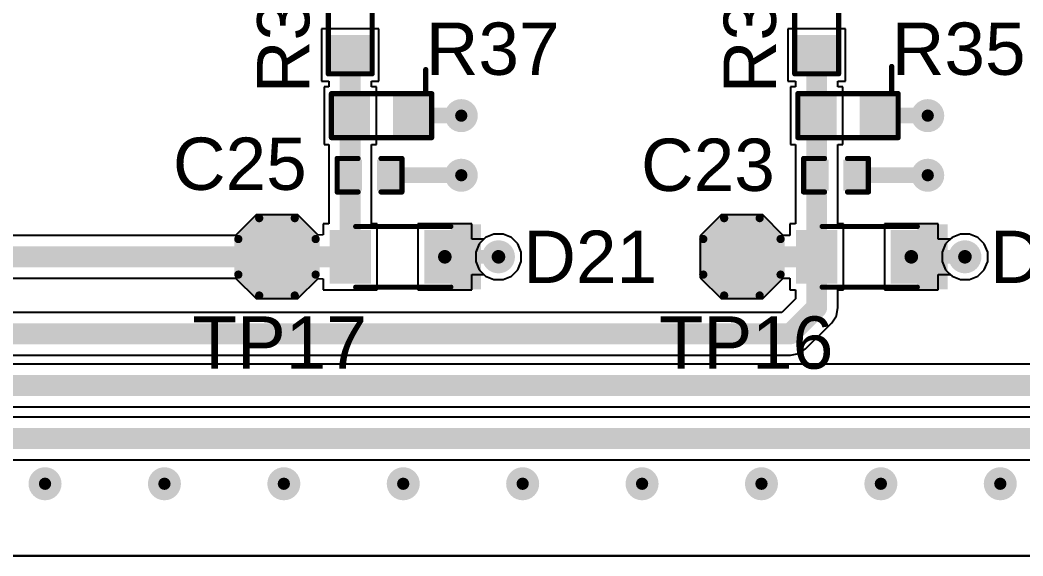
# Model space of a CAD drawing. Header units: millimetres. Extents: x 0 to 174, y 0 to 132.
# Drawn here: x 59.03 to 83.41, y 76.56 to 89.57 of the extents above; entities that cross this region are included whole.
import ezdxf

# ---------------------------------------------------------------- set-up
doc = ezdxf.new("R2010")
doc.units = ezdxf.units.MM
for name, color, linetype in [('BottomLayer', 5, 'Continuous'), ('BottomSolder', 6, 'Continuous'), ('TopLayer', 1, 'Continuous'), ('TopOverlay', 2, 'Continuous'), ('TopPaste', 8, 'Continuous'), ('TopSolder', 216, 'Continuous'), ('ViaHoleLayer', 16, 'Continuous')]:
    doc.layers.add(name, color=color, linetype=linetype)
doc.styles.add('Arial', font='', dxfattribs={"height": 0.2})
doc.styles.get('Arial').set_extended_font_data('Arial')

# ---------------------------------------------------------------- blocks, each defined once
blk = doc.blocks.new('T__________16')
at = {"layer": 'TopLayer'}
blk.add_hatch(color=1, dxfattribs=at).paths.add_polyline_path([(0.3809999999999999, 0.7619999999999999), (-0.3809999999999999, 0.7619999999999999), (-0.7619999999999999, 0.3809999999999999), (-0.7619999999999999, -0.3809999999999999), (-0.3809999999999999, -0.7619999999999999), (0.3809999999999999, -0.7619999999999999), (0.7619999999999999, -0.3809999999999999), (0.7619999999999999, 0.3809999999999999)])
at = {"layer": 'TopPaste'}
blk.add_hatch(color=8, dxfattribs=at).paths.add_polyline_path([(0.3809999999999999, 0.7619999999999999), (-0.3809999999999999, 0.7619999999999999), (-0.7619999999999999, 0.3809999999999999), (-0.7619999999999999, -0.3809999999999999), (-0.3809999999999999, -0.7619999999999999), (0.3809999999999999, -0.7619999999999999), (0.7619999999999999, -0.3809999999999999), (0.7619999999999999, 0.3809999999999999)])
at = {"layer": 'TopSolder'}
blk.add_hatch(color=216, dxfattribs=at).paths.add_polyline_path([(0.4318, 0.8636), (-0.4318, 0.8636), (-0.8636, 0.4318), (-0.8636, -0.4318), (-0.4318, -0.8636), (0.4318, -0.8636), (0.8636, -0.4318), (0.8636, 0.4318)])
at = {"layer": 'TopOverlay', "const_width": 0.1999996}
for points in [[(-0.4318, 0.9397999999999999), (-0.9397999999999999, 0.4318)], [(0.4318, 0.9397999999999999), (-0.4318, 0.9397999999999999)], [(0.9397999999999999, 0.4318), (0.4318, 0.9397999999999999)], [(-0.9397999999999999, 0.4318), (-0.9397999999999999, -0.4318)], [(0.9397999999999999, 0.4318), (0.9397999999999999, -0.4318)], [(-0.4318, -0.9397999999999999), (-0.9397999999999999, -0.4318)], [(0.9397999999999999, -0.4318), (0.4318, -0.9397999999999999)], [(0.4318, -0.9397999999999999), (-0.4318, -0.9397999999999999)]]:
    blk.add_lwpolyline(points, dxfattribs=at)
at = {"layer": 'TopOverlay', "const_width": 0.0999998}
for points in [[(-0.4817998999999999, 0.9397999999999999, 1), (-0.3818001, 0.9397999999999999, 1)], [(-0.4817998999999999, 0.9397999999999999, 1), (-0.3818001, 0.9397999999999999, 1)], [(0.3818001, 0.9397999999999999, 1), (0.4817998999999999, 0.9397999999999999, 1)], [(0.3818001, 0.9397999999999999, 1), (0.4817998999999999, 0.9397999999999999, 1)], [(-0.9897999000000001, 0.4318, 1), (-0.8898001, 0.4318, 1)], [(-0.9897999000000001, 0.4318, 1), (-0.8898001, 0.4318, 1)], [(0.8898001, 0.4318, 1), (0.9897999000000001, 0.4318, 1)], [(0.8898001, 0.4318, 1), (0.9897999000000001, 0.4318, 1)], [(-0.9897999000000001, -0.4318, 1), (-0.8898001, -0.4318, 1)], [(-0.9897999000000001, -0.4318, 1), (-0.8898001, -0.4318, 1)], [(0.8898001, -0.4318, 1), (0.9897999000000001, -0.4318, 1)], [(0.8898001, -0.4318, 1), (0.9897999000000001, -0.4318, 1)], [(-0.4817998999999999, -0.9397999999999999, 1), (-0.3818001, -0.9397999999999999, 1)], [(-0.4817998999999999, -0.9397999999999999, 1), (-0.3818001, -0.9397999999999999, 1)], [(0.3818001, -0.9397999999999999, 1), (0.4817998999999999, -0.9397999999999999, 1)], [(0.3818001, -0.9397999999999999, 1), (0.4817998999999999, -0.9397999999999999, 1)]]:
    blk.add_lwpolyline(points, format="xyb", close=True, dxfattribs=at)
blk = doc.blocks.new('T__________17')
at = {"layer": 'TopLayer'}
blk.add_hatch(color=1, dxfattribs=at).paths.add_polyline_path([(0.3809999999999999, 0.7619999999999999), (-0.3809999999999999, 0.7619999999999999), (-0.7619999999999999, 0.3809999999999999), (-0.7619999999999999, -0.3809999999999999), (-0.3809999999999999, -0.7619999999999999), (0.3809999999999999, -0.7619999999999999), (0.7619999999999999, -0.3809999999999999), (0.7619999999999999, 0.3809999999999999)])
at = {"layer": 'TopPaste'}
blk.add_hatch(color=8, dxfattribs=at).paths.add_polyline_path([(0.3809999999999999, 0.7619999999999999), (-0.3809999999999999, 0.7619999999999999), (-0.7619999999999999, 0.3809999999999999), (-0.7619999999999999, -0.3809999999999999), (-0.3809999999999999, -0.7619999999999999), (0.3809999999999999, -0.7619999999999999), (0.7619999999999999, -0.3809999999999999), (0.7619999999999999, 0.3809999999999999)])
at = {"layer": 'TopSolder'}
blk.add_hatch(color=216, dxfattribs=at).paths.add_polyline_path([(0.4318, 0.8636), (-0.4318, 0.8636), (-0.8636, 0.4318), (-0.8636, -0.4318), (-0.4318, -0.8636), (0.4318, -0.8636), (0.8636, -0.4318), (0.8636, 0.4318)])
at = {"layer": 'TopOverlay', "const_width": 0.1999996}
for points in [[(-0.4318, 0.9397999999999999), (-0.9397999999999999, 0.4318)], [(0.4318, 0.9397999999999999), (-0.4318, 0.9397999999999999)], [(0.9397999999999999, 0.4318), (0.4318, 0.9397999999999999)], [(-0.9397999999999999, 0.4318), (-0.9397999999999999, -0.4318)], [(0.9397999999999999, 0.4318), (0.9397999999999999, -0.4318)], [(-0.4318, -0.9397999999999999), (-0.9397999999999999, -0.4318)], [(0.9397999999999999, -0.4318), (0.4318, -0.9397999999999999)], [(0.4318, -0.9397999999999999), (-0.4318, -0.9397999999999999)]]:
    blk.add_lwpolyline(points, dxfattribs=at)
at = {"layer": 'TopOverlay', "const_width": 0.0999998}
for points in [[(-0.4817998999999999, 0.9397999999999999, 1), (-0.3818001, 0.9397999999999999, 1)], [(-0.4817998999999999, 0.9397999999999999, 1), (-0.3818001, 0.9397999999999999, 1)], [(0.3818001, 0.9397999999999999, 1), (0.4817998999999999, 0.9397999999999999, 1)], [(0.3818001, 0.9397999999999999, 1), (0.4817998999999999, 0.9397999999999999, 1)], [(-0.9897999000000001, 0.4318, 1), (-0.8898001, 0.4318, 1)], [(-0.9897999000000001, 0.4318, 1), (-0.8898001, 0.4318, 1)], [(0.8898001, 0.4318, 1), (0.9897999000000001, 0.4318, 1)], [(0.8898001, 0.4318, 1), (0.9897999000000001, 0.4318, 1)], [(-0.9897999000000001, -0.4318, 1), (-0.8898001, -0.4318, 1)], [(-0.9897999000000001, -0.4318, 1), (-0.8898001, -0.4318, 1)], [(0.8898001, -0.4318, 1), (0.9897999000000001, -0.4318, 1)], [(0.8898001, -0.4318, 1), (0.9897999000000001, -0.4318, 1)], [(-0.4817998999999999, -0.9397999999999999, 1), (-0.3818001, -0.9397999999999999, 1)], [(-0.4817998999999999, -0.9397999999999999, 1), (-0.3818001, -0.9397999999999999, 1)], [(0.3818001, -0.9397999999999999, 1), (0.4817998999999999, -0.9397999999999999, 1)], [(0.3818001, -0.9397999999999999, 1), (0.4817998999999999, -0.9397999999999999, 1)]]:
    blk.add_lwpolyline(points, format="xyb", close=True, dxfattribs=at)
blk = doc.blocks.new('R___0603_32')
at = {"layer": 'TopLayer'}
for points in [[(-0.3809999999999999, 0.4445), (-0.3809999999999999, -0.4445), (-1.143, -0.4445), (-1.143, 0.4445)], [(1.143, 0.4445), (1.143, -0.4445), (0.3809999999999999, -0.4445), (0.3809999999999999, 0.4445)]]:
    blk.add_hatch(color=1, dxfattribs=at).paths.add_polyline_path(points)
at = {"layer": 'TopPaste'}
for points in [[(-0.3809999999999999, 0.4445), (-0.3809999999999999, -0.4445), (-1.143, -0.4445), (-1.143, 0.4445)], [(1.143, 0.4445), (1.143, -0.4445), (0.3809999999999999, -0.4445), (0.3809999999999999, 0.4445)]]:
    blk.add_hatch(color=8, dxfattribs=at).paths.add_polyline_path(points)
at = {"layer": 'TopSolder'}
for points in [[(-0.2794, 0.5460999999999999), (-0.2794, -0.5460999999999999), (-1.2446, -0.5460999999999999), (-1.2446, 0.5460999999999999)], [(1.2446, 0.5460999999999999), (1.2446, -0.5460999999999999), (0.2794, -0.5460999999999999), (0.2794, 0.5460999999999999)]]:
    blk.add_hatch(color=216, dxfattribs=at).paths.add_polyline_path(points)
at = {"layer": 'TopOverlay', "const_width": 0.127}
for points in [[(1.2192, 0.5334), (-1.2192, 0.5334)], [(-1.2192, 0.5334), (-1.2192, -0.5334)], [(1.2192, 0.5334), (1.2192, -0.5334)], [(1.2192, -0.5334), (-1.2192, -0.5334)]]:
    blk.add_lwpolyline(points, dxfattribs=at)
at = {"layer": 'TopOverlay', "const_width": 0.0635}
for points in [[(-1.25095, 0.5334, 1), (-1.18745, 0.5334, 1)], [(-1.25095, 0.5334, 1), (-1.18745, 0.5334, 1)], [(1.18745, 0.5334, 1), (1.25095, 0.5334, 1)], [(1.18745, 0.5334, 1), (1.25095, 0.5334, 1)], [(-1.25095, -0.5334, 1), (-1.18745, -0.5334, 1)], [(-1.25095, -0.5334, 1), (-1.18745, -0.5334, 1)], [(1.18745, -0.5334, 1), (1.25095, -0.5334, 1)], [(1.18745, -0.5334, 1), (1.25095, -0.5334, 1)]]:
    blk.add_lwpolyline(points, format="xyb", close=True, dxfattribs=at)
blk = doc.blocks.new('R___0603_33')
at = {"layer": 'TopLayer'}
for points in [[(-0.3809999999999999, 0.4445), (-0.3809999999999999, -0.4445), (-1.143, -0.4445), (-1.143, 0.4445)], [(1.143, 0.4445), (1.143, -0.4445), (0.3809999999999999, -0.4445), (0.3809999999999999, 0.4445)]]:
    blk.add_hatch(color=1, dxfattribs=at).paths.add_polyline_path(points)
at = {"layer": 'TopPaste'}
for points in [[(-0.3809999999999999, 0.4445), (-0.3809999999999999, -0.4445), (-1.143, -0.4445), (-1.143, 0.4445)], [(1.143, 0.4445), (1.143, -0.4445), (0.3809999999999999, -0.4445), (0.3809999999999999, 0.4445)]]:
    blk.add_hatch(color=8, dxfattribs=at).paths.add_polyline_path(points)
at = {"layer": 'TopSolder'}
for points in [[(-0.2794, 0.5460999999999999), (-0.2794, -0.5460999999999999), (-1.2446, -0.5460999999999999), (-1.2446, 0.5460999999999999)], [(1.2446, 0.5460999999999999), (1.2446, -0.5460999999999999), (0.2794, -0.5460999999999999), (0.2794, 0.5460999999999999)]]:
    blk.add_hatch(color=216, dxfattribs=at).paths.add_polyline_path(points)
at = {"layer": 'TopOverlay', "const_width": 0.127}
for points in [[(1.2192, 0.5334), (-1.2192, 0.5334)], [(-1.2192, -0.5334), (-1.2192, 0.5334)], [(1.2192, -0.5334), (1.2192, 0.5334)], [(1.2192, -0.5334), (-1.2192, -0.5334)]]:
    blk.add_lwpolyline(points, dxfattribs=at)
at = {"layer": 'TopOverlay', "const_width": 0.0635}
for points in [[(-1.25095, 0.5334, 1), (-1.18745, 0.5334, 1)], [(-1.25095, 0.5334, 1), (-1.18745, 0.5334, 1)], [(1.18745, 0.5334, 1), (1.25095, 0.5334, 1)], [(1.18745, 0.5334, 1), (1.25095, 0.5334, 1)], [(-1.25095, -0.5334, 1), (-1.18745, -0.5334, 1)], [(-1.25095, -0.5334, 1), (-1.18745, -0.5334, 1)], [(1.18745, -0.5334, 1), (1.25095, -0.5334, 1)], [(1.18745, -0.5334, 1), (1.25095, -0.5334, 1)]]:
    blk.add_lwpolyline(points, format="xyb", close=True, dxfattribs=at)
blk = doc.blocks.new('R___0603_34')
at = {"layer": 'TopLayer'}
for points in [[(-0.3809999999999999, 0.4445), (-0.3809999999999999, -0.4445), (-1.143, -0.4445), (-1.143, 0.4445)], [(1.143, 0.4445), (1.143, -0.4445), (0.3809999999999999, -0.4445), (0.3809999999999999, 0.4445)]]:
    blk.add_hatch(color=1, dxfattribs=at).paths.add_polyline_path(points)
at = {"layer": 'TopPaste'}
for points in [[(-0.3809999999999999, 0.4445), (-0.3809999999999999, -0.4445), (-1.143, -0.4445), (-1.143, 0.4445)], [(1.143, 0.4445), (1.143, -0.4445), (0.3809999999999999, -0.4445), (0.3809999999999999, 0.4445)]]:
    blk.add_hatch(color=8, dxfattribs=at).paths.add_polyline_path(points)
at = {"layer": 'TopSolder'}
for points in [[(-0.2794, 0.5460999999999999), (-0.2794, -0.5460999999999999), (-1.2446, -0.5460999999999999), (-1.2446, 0.5460999999999999)], [(1.2446, 0.5460999999999999), (1.2446, -0.5460999999999999), (0.2794, -0.5460999999999999), (0.2794, 0.5460999999999999)]]:
    blk.add_hatch(color=216, dxfattribs=at).paths.add_polyline_path(points)
at = {"layer": 'TopOverlay', "const_width": 0.127}
for points in [[(1.2192, 0.5334), (-1.2192, 0.5334)], [(-1.2192, 0.5334), (-1.2192, -0.5334)], [(1.2192, 0.5334), (1.2192, -0.5334)], [(1.2192, -0.5334), (-1.2192, -0.5334)]]:
    blk.add_lwpolyline(points, dxfattribs=at)
at = {"layer": 'TopOverlay', "const_width": 0.0635}
for points in [[(-1.25095, 0.5334, 1), (-1.18745, 0.5334, 1)], [(-1.25095, 0.5334, 1), (-1.18745, 0.5334, 1)], [(1.18745, 0.5334, 1), (1.25095, 0.5334, 1)], [(1.18745, 0.5334, 1), (1.25095, 0.5334, 1)], [(-1.25095, -0.5334, 1), (-1.18745, -0.5334, 1)], [(-1.25095, -0.5334, 1), (-1.18745, -0.5334, 1)], [(1.18745, -0.5334, 1), (1.25095, -0.5334, 1)], [(1.18745, -0.5334, 1), (1.25095, -0.5334, 1)]]:
    blk.add_lwpolyline(points, format="xyb", close=True, dxfattribs=at)
blk = doc.blocks.new('R___0603_35')
at = {"layer": 'TopLayer'}
for points in [[(-0.3809999999999999, 0.4445), (-0.3809999999999999, -0.4445), (-1.143, -0.4445), (-1.143, 0.4445)], [(1.143, 0.4445), (1.143, -0.4445), (0.3809999999999999, -0.4445), (0.3809999999999999, 0.4445)]]:
    blk.add_hatch(color=1, dxfattribs=at).paths.add_polyline_path(points)
at = {"layer": 'TopPaste'}
for points in [[(-0.3809999999999999, 0.4445), (-0.3809999999999999, -0.4445), (-1.143, -0.4445), (-1.143, 0.4445)], [(1.143, 0.4445), (1.143, -0.4445), (0.3809999999999999, -0.4445), (0.3809999999999999, 0.4445)]]:
    blk.add_hatch(color=8, dxfattribs=at).paths.add_polyline_path(points)
at = {"layer": 'TopSolder'}
for points in [[(-0.2794, 0.5460999999999999), (-0.2794, -0.5460999999999999), (-1.2446, -0.5460999999999999), (-1.2446, 0.5460999999999999)], [(1.2446, 0.5460999999999999), (1.2446, -0.5460999999999999), (0.2794, -0.5460999999999999), (0.2794, 0.5460999999999999)]]:
    blk.add_hatch(color=216, dxfattribs=at).paths.add_polyline_path(points)
at = {"layer": 'TopOverlay', "const_width": 0.127}
for points in [[(1.2192, 0.5334), (-1.2192, 0.5334)], [(-1.2192, -0.5334), (-1.2192, 0.5334)], [(1.2192, -0.5334), (1.2192, 0.5334)], [(1.2192, -0.5334), (-1.2192, -0.5334)]]:
    blk.add_lwpolyline(points, dxfattribs=at)
at = {"layer": 'TopOverlay', "const_width": 0.0635}
for points in [[(-1.25095, 0.5334, 1), (-1.18745, 0.5334, 1)], [(-1.25095, 0.5334, 1), (-1.18745, 0.5334, 1)], [(1.18745, 0.5334, 1), (1.25095, 0.5334, 1)], [(1.18745, 0.5334, 1), (1.25095, 0.5334, 1)], [(-1.25095, -0.5334, 1), (-1.18745, -0.5334, 1)], [(-1.25095, -0.5334, 1), (-1.18745, -0.5334, 1)], [(1.18745, -0.5334, 1), (1.25095, -0.5334, 1)], [(1.18745, -0.5334, 1), (1.25095, -0.5334, 1)]]:
    blk.add_lwpolyline(points, format="xyb", close=True, dxfattribs=at)
blk = doc.blocks.new('TUMD2SM_75')
at = {"layer": 'TopLayer'}
for points in [[(-1.55000071, 0.55000017), (-0.74999977, 0.55000017), (-0.74999977, -0.55000017), (-1.55000071, -0.55000017)], [(0.74999977, 0.55000017), (1.55000071, 0.55000017), (1.55000071, -0.55000017), (0.74999977, -0.55000017)]]:
    blk.add_hatch(color=1, dxfattribs=at).paths.add_polyline_path(points)
at = {"layer": 'TopOverlay'}
for points in [[(-2.032, 0.5841999999999999), (-1.2954, 0.5841999999999999), (-1.2954, 0.7874), (-2.032, 0.7874)], [(-2.032, -0.7111999999999999), (-1.6002, -0.7111999999999999), (-1.6002, 0.6604), (-2.032, 0.6604)], [(-2.032, -0.7874), (-1.2954, -0.7874), (-1.2954, -0.5841999999999999), (-2.032, -0.5841999999999999)]]:
    blk.add_hatch(color=2, dxfattribs=at).paths.add_polyline_path(points)
at = {"layer": 'TopPaste'}
for points in [[(-1.55000071, 0.55000017), (-0.74999977, 0.55000017), (-0.74999977, -0.55000017), (-1.55000071, -0.55000017)], [(0.74999977, 0.55000017), (1.55000071, 0.55000017), (1.55000071, -0.55000017), (0.74999977, -0.55000017)]]:
    blk.add_hatch(color=8, dxfattribs=at).paths.add_polyline_path(points)
at = {"layer": 'TopSolder'}
for points in [[(-1.65160071, 0.65160017), (-0.6483997699999999, 0.65160017), (-0.6483997699999999, -0.65160017), (-1.65160071, -0.65160017)], [(0.6483997699999999, 0.65160017), (1.65160071, 0.65160017), (1.65160071, -0.65160017), (0.6483997699999999, -0.65160017)]]:
    blk.add_hatch(color=216, dxfattribs=at).paths.add_polyline_path(points)
at = {"layer": 'TopOverlay', "const_width": 0.127}
for points in [[(1.016, 0.7366), (-1.2954, 0.7366)], [(1.016, -0.7366), (-1.2954, -0.7366)]]:
    blk.add_lwpolyline(points, dxfattribs=at)
at = {"layer": 'TopOverlay', "const_width": 0.0635}
for points in [[(-1.32715, 0.7366, 1), (-1.26365, 0.7366, 1)], [(0.98425, 0.7366, 1), (1.04775, 0.7366, 1)], [(-1.32715, -0.7366, 1), (-1.26365, -0.7366, 1)], [(0.98425, -0.7366, 1), (1.04775, -0.7366, 1)]]:
    blk.add_lwpolyline(points, format="xyb", close=True, dxfattribs=at)
blk = doc.blocks.new('TUMD2SM_76')
at = {"layer": 'TopLayer'}
for points in [[(-1.55000071, 0.55000017), (-0.74999977, 0.55000017), (-0.74999977, -0.55000017), (-1.55000071, -0.55000017)], [(0.74999977, 0.55000017), (1.55000071, 0.55000017), (1.55000071, -0.55000017), (0.74999977, -0.55000017)]]:
    blk.add_hatch(color=1, dxfattribs=at).paths.add_polyline_path(points)
at = {"layer": 'TopOverlay'}
for points in [[(-2.032, 0.5841999999999999), (-1.2954, 0.5841999999999999), (-1.2954, 0.7874), (-2.032, 0.7874)], [(-2.032, -0.7111999999999999), (-1.6002, -0.7111999999999999), (-1.6002, 0.6604), (-2.032, 0.6604)], [(-2.032, -0.7874), (-1.2954, -0.7874), (-1.2954, -0.5841999999999999), (-2.032, -0.5841999999999999)]]:
    blk.add_hatch(color=2, dxfattribs=at).paths.add_polyline_path(points)
at = {"layer": 'TopPaste'}
for points in [[(-1.55000071, 0.55000017), (-0.74999977, 0.55000017), (-0.74999977, -0.55000017), (-1.55000071, -0.55000017)], [(0.74999977, 0.55000017), (1.55000071, 0.55000017), (1.55000071, -0.55000017), (0.74999977, -0.55000017)]]:
    blk.add_hatch(color=8, dxfattribs=at).paths.add_polyline_path(points)
at = {"layer": 'TopSolder'}
for points in [[(-1.65160071, 0.65160017), (-0.6483997699999999, 0.65160017), (-0.6483997699999999, -0.65160017), (-1.65160071, -0.65160017)], [(0.6483997699999999, 0.65160017), (1.65160071, 0.65160017), (1.65160071, -0.65160017), (0.6483997699999999, -0.65160017)]]:
    blk.add_hatch(color=216, dxfattribs=at).paths.add_polyline_path(points)
at = {"layer": 'TopOverlay', "const_width": 0.127}
for points in [[(1.016, 0.7366), (-1.2954, 0.7366)], [(1.016, -0.7366), (-1.2954, -0.7366)]]:
    blk.add_lwpolyline(points, dxfattribs=at)
at = {"layer": 'TopOverlay', "const_width": 0.0635}
for points in [[(-1.32715, 0.7366, 1), (-1.26365, 0.7366, 1)], [(0.98425, 0.7366, 1), (1.04775, 0.7366, 1)], [(-1.32715, -0.7366, 1), (-1.26365, -0.7366, 1)], [(0.98425, -0.7366, 1), (1.04775, -0.7366, 1)]]:
    blk.add_lwpolyline(points, format="xyb", close=True, dxfattribs=at)
blk = doc.blocks.new('C___0402_86')
at = {"layer": 'TopLayer'}
for points in [[(-0.6985, -0.3175), (-0.6985, 0.3175), (-0.2412999999999999, 0.3175), (-0.2413, -0.3175)], [(0.2412999999999999, -0.3175), (0.2413, 0.3175), (0.6985, 0.3175), (0.6985, -0.3175)]]:
    blk.add_hatch(color=1, dxfattribs=at).paths.add_polyline_path(points)
at = {"layer": 'TopPaste'}
for points in [[(-0.6985, -0.3175), (-0.6985, 0.3175), (-0.2412999999999999, 0.3175), (-0.2413, -0.3175)], [(0.2412999999999999, -0.3175), (0.2413, 0.3175), (0.6985, 0.3175), (0.6985, -0.3175)]]:
    blk.add_hatch(color=8, dxfattribs=at).paths.add_polyline_path(points)
at = {"layer": 'TopSolder'}
for points in [[(-0.7584998799999999, -0.37749988), (-0.7584998799999999, 0.37749988), (-0.18130012, 0.37749988), (-0.18130012, -0.37749988)], [(0.18130012, -0.37749988), (0.18130012, 0.37749988), (0.7584998799999999, 0.37749988), (0.7584998799999999, -0.37749988)]]:
    blk.add_hatch(color=216, dxfattribs=at).paths.add_polyline_path(points)
at = {"layer": 'TopOverlay', "const_width": 0.127}
for points in [[(-0.7874, 0.4064), (-0.7874, -0.4064)], [(-0.2794, 0.4064), (-0.7874, 0.4064)], [(0.7874, 0.4064), (0.2794, 0.4064)], [(0.7874, 0.4064), (0.7874, -0.4064)], [(-0.2794, -0.4064), (-0.7874, -0.4064)], [(0.7874, -0.4064), (0.2794, -0.4064)]]:
    blk.add_lwpolyline(points, dxfattribs=at)
at = {"layer": 'TopOverlay', "const_width": 0.0635}
for points in [[(-0.8191499999999999, 0.4064, 1), (-0.7556499999999999, 0.4064, 1)], [(-0.8191499999999999, 0.4064, 1), (-0.7556499999999999, 0.4064, 1)], [(-0.31115, 0.4064, 1), (-0.24765, 0.4064, 1)], [(0.24765, 0.4064, 1), (0.31115, 0.4064, 1)], [(0.7556499999999999, 0.4064, 1), (0.8191499999999999, 0.4064, 1)], [(0.7556499999999999, 0.4064, 1), (0.8191499999999999, 0.4064, 1)], [(-0.8191499999999999, -0.4064, 1), (-0.7556499999999999, -0.4064, 1)], [(-0.8191499999999999, -0.4064, 1), (-0.7556499999999999, -0.4064, 1)], [(-0.31115, -0.4064, 1), (-0.24765, -0.4064, 1)], [(0.24765, -0.4064, 1), (0.31115, -0.4064, 1)], [(0.7556499999999999, -0.4064, 1), (0.8191499999999999, -0.4064, 1)], [(0.7556499999999999, -0.4064, 1), (0.8191499999999999, -0.4064, 1)]]:
    blk.add_lwpolyline(points, format="xyb", close=True, dxfattribs=at)
blk = doc.blocks.new('C___0402_88')
at = {"layer": 'TopLayer'}
for points in [[(-0.6985, -0.3175), (-0.6985, 0.3175), (-0.2412999999999999, 0.3175), (-0.2413, -0.3175)], [(0.2412999999999999, -0.3175), (0.2413, 0.3175), (0.6985, 0.3175), (0.6985, -0.3175)]]:
    blk.add_hatch(color=1, dxfattribs=at).paths.add_polyline_path(points)
at = {"layer": 'TopPaste'}
for points in [[(-0.6985, -0.3175), (-0.6985, 0.3175), (-0.2412999999999999, 0.3175), (-0.2413, -0.3175)], [(0.2412999999999999, -0.3175), (0.2413, 0.3175), (0.6985, 0.3175), (0.6985, -0.3175)]]:
    blk.add_hatch(color=8, dxfattribs=at).paths.add_polyline_path(points)
at = {"layer": 'TopSolder'}
for points in [[(-0.7584998799999999, -0.37749988), (-0.7584998799999999, 0.37749988), (-0.18130012, 0.37749988), (-0.18130012, -0.37749988)], [(0.18130012, -0.37749988), (0.18130012, 0.37749988), (0.7584998799999999, 0.37749988), (0.7584998799999999, -0.37749988)]]:
    blk.add_hatch(color=216, dxfattribs=at).paths.add_polyline_path(points)
at = {"layer": 'TopOverlay', "const_width": 0.127}
for points in [[(-0.7874, 0.4064), (-0.7874, -0.4064)], [(-0.2794, 0.4064), (-0.7874, 0.4064)], [(0.7874, 0.4064), (0.2794, 0.4064)], [(0.7874, 0.4064), (0.7874, -0.4064)], [(-0.2794, -0.4064), (-0.7874, -0.4064)], [(0.7874, -0.4064), (0.2794, -0.4064)]]:
    blk.add_lwpolyline(points, dxfattribs=at)
at = {"layer": 'TopOverlay', "const_width": 0.0635}
for points in [[(-0.8191499999999999, 0.4064, 1), (-0.7556499999999999, 0.4064, 1)], [(-0.8191499999999999, 0.4064, 1), (-0.7556499999999999, 0.4064, 1)], [(-0.31115, 0.4064, 1), (-0.24765, 0.4064, 1)], [(0.24765, 0.4064, 1), (0.31115, 0.4064, 1)], [(0.7556499999999999, 0.4064, 1), (0.8191499999999999, 0.4064, 1)], [(0.7556499999999999, 0.4064, 1), (0.8191499999999999, 0.4064, 1)], [(-0.8191499999999999, -0.4064, 1), (-0.7556499999999999, -0.4064, 1)], [(-0.8191499999999999, -0.4064, 1), (-0.7556499999999999, -0.4064, 1)], [(-0.31115, -0.4064, 1), (-0.24765, -0.4064, 1)], [(0.24765, -0.4064, 1), (0.31115, -0.4064, 1)], [(0.7556499999999999, -0.4064, 1), (0.8191499999999999, -0.4064, 1)], [(0.7556499999999999, -0.4064, 1), (0.8191499999999999, -0.4064, 1)]]:
    blk.add_lwpolyline(points, format="xyb", close=True, dxfattribs=at)

msp = doc.modelspace()

# ---------------------------------------------------------------- hatches: boundary and pattern name
at = {"layer": 'BottomLayer'}
h = msp.add_hatch(color=5, dxfattribs=at)
edge = h.paths.add_edge_path()
edge.add_arc((69.75860572, 87.2490127), 0.2999994, 0, 360)
h = msp.add_hatch(color=5, dxfattribs=at)
edge = h.paths.add_edge_path()
edge.add_arc((81.09841032, 87.2490127), 0.2999994, 0, 360)
h = msp.add_hatch(color=5, dxfattribs=at)
edge = h.paths.add_edge_path()
edge.add_arc((69.75860572, 85.8012127), 0.2999994, 0, 360)
h = msp.add_hatch(color=5, dxfattribs=at)
edge = h.paths.add_edge_path()
edge.add_arc((81.09841032, 85.8012127), 0.2999994, 0, 360)
h = msp.add_hatch(color=5, dxfattribs=at)
edge = h.paths.add_edge_path()
edge.add_arc((70.66279999999999, 83.82), 0.2999994, 0, 360)
h = msp.add_hatch(color=5, dxfattribs=at)
edge = h.paths.add_edge_path()
edge.add_arc((82.00259189999998, 83.82001269999999), 0.2999994, 0, 360)
h = msp.add_hatch(color=5, dxfattribs=at)
edge = h.paths.add_edge_path()
edge.add_arc((59.63921016, 78.30821269999998), 0.2999994, 0, 360)
h = msp.add_hatch(color=5, dxfattribs=at)
edge = h.paths.add_edge_path()
edge.add_arc((62.54206694, 78.30821269999998), 0.2999994, 0, 360)
h = msp.add_hatch(color=5, dxfattribs=at)
edge = h.paths.add_edge_path()
edge.add_arc((65.44492371999999, 78.30821269999998), 0.2999994, 0, 360)
h = msp.add_hatch(color=5, dxfattribs=at)
edge = h.paths.add_edge_path()
edge.add_arc((68.3477805, 78.30821269999998), 0.2999994, 0, 360)
h = msp.add_hatch(color=5, dxfattribs=at)
edge = h.paths.add_edge_path()
edge.add_arc((71.25063727999999, 78.30821269999998), 0.2999994, 0, 360)
h = msp.add_hatch(color=5, dxfattribs=at)
edge = h.paths.add_edge_path()
edge.add_arc((74.15349406, 78.30821269999998), 0.2999994, 0, 360)
h = msp.add_hatch(color=5, dxfattribs=at)
edge = h.paths.add_edge_path()
edge.add_arc((77.05635084, 78.30821269999998), 0.2999994, 0, 360)
h = msp.add_hatch(color=5, dxfattribs=at)
edge = h.paths.add_edge_path()
edge.add_arc((79.95920762, 78.30821269999998), 0.2999994, 0, 360)
h = msp.add_hatch(color=5, dxfattribs=at)
edge = h.paths.add_edge_path()
edge.add_arc((82.8620644, 78.30821269999998), 0.2999994, 0, 360)
at = {"layer": 'BottomSolder'}
h = msp.add_hatch(color=6, dxfattribs=at)
edge = h.paths.add_edge_path()
edge.add_arc((69.75860572, 87.2490127), 0.4015993999999999, 0, 360)
h = msp.add_hatch(color=6, dxfattribs=at)
edge = h.paths.add_edge_path()
edge.add_arc((81.09841032, 87.2490127), 0.4015993999999999, 0, 360)
h = msp.add_hatch(color=6, dxfattribs=at)
edge = h.paths.add_edge_path()
edge.add_arc((69.75860572, 85.8012127), 0.4015993999999999, 0, 360)
h = msp.add_hatch(color=6, dxfattribs=at)
edge = h.paths.add_edge_path()
edge.add_arc((81.09841032, 85.8012127), 0.4015993999999999, 0, 360)
h = msp.add_hatch(color=6, dxfattribs=at)
edge = h.paths.add_edge_path()
edge.add_arc((70.66279999999999, 83.82), 0.4015993999999999, 0, 360)
h = msp.add_hatch(color=6, dxfattribs=at)
edge = h.paths.add_edge_path()
edge.add_arc((82.00259189999998, 83.82001269999999), 0.4015993999999999, 0, 360)
h = msp.add_hatch(color=6, dxfattribs=at)
edge = h.paths.add_edge_path()
edge.add_arc((59.63921016, 78.30821269999998), 0.4015993999999999, 0, 360)
h = msp.add_hatch(color=6, dxfattribs=at)
edge = h.paths.add_edge_path()
edge.add_arc((62.54206694, 78.30821269999998), 0.4015993999999999, 0, 360)
h = msp.add_hatch(color=6, dxfattribs=at)
edge = h.paths.add_edge_path()
edge.add_arc((65.44492371999999, 78.30821269999998), 0.4015993999999999, 0, 360)
h = msp.add_hatch(color=6, dxfattribs=at)
edge = h.paths.add_edge_path()
edge.add_arc((68.3477805, 78.30821269999998), 0.4015993999999999, 0, 360)
h = msp.add_hatch(color=6, dxfattribs=at)
edge = h.paths.add_edge_path()
edge.add_arc((71.25063727999999, 78.30821269999998), 0.4015993999999999, 0, 360)
h = msp.add_hatch(color=6, dxfattribs=at)
edge = h.paths.add_edge_path()
edge.add_arc((74.15349406, 78.30821269999998), 0.4015993999999999, 0, 360)
h = msp.add_hatch(color=6, dxfattribs=at)
edge = h.paths.add_edge_path()
edge.add_arc((77.05635084, 78.30821269999998), 0.4015993999999999, 0, 360)
h = msp.add_hatch(color=6, dxfattribs=at)
edge = h.paths.add_edge_path()
edge.add_arc((79.95920762, 78.30821269999998), 0.4015993999999999, 0, 360)
h = msp.add_hatch(color=6, dxfattribs=at)
edge = h.paths.add_edge_path()
edge.add_arc((82.8620644, 78.30821269999998), 0.4015993999999999, 0, 360)
at = {"layer": 'TopLayer'}
h = msp.add_hatch(color=1, dxfattribs=at)
edge = h.paths.add_edge_path()
edge.add_arc((69.75860572, 87.2490127), 0.2999994, 0, 360)
h = msp.add_hatch(color=1, dxfattribs=at)
edge = h.paths.add_edge_path()
edge.add_arc((81.09841032, 87.2490127), 0.2999994, 0, 360)
h = msp.add_hatch(color=1, dxfattribs=at)
edge = h.paths.add_edge_path()
edge.add_arc((69.75860572, 85.8012127), 0.2999994, 0, 360)
h = msp.add_hatch(color=1, dxfattribs=at)
edge = h.paths.add_edge_path()
edge.add_arc((81.09841032, 85.8012127), 0.2999994, 0, 360)
h = msp.add_hatch(color=1, dxfattribs=at)
edge = h.paths.add_edge_path()
edge.add_arc((70.66279999999999, 83.82), 0.2999994, 0, 360)
h = msp.add_hatch(color=1, dxfattribs=at)
edge = h.paths.add_edge_path()
edge.add_arc((82.00259189999998, 83.82001269999999), 0.2999994, 0, 360)
h = msp.add_hatch(color=1, dxfattribs=at)
edge = h.paths.add_edge_path()
edge.add_arc((59.63921016, 78.30821269999998), 0.2999994, 0, 360)
h = msp.add_hatch(color=1, dxfattribs=at)
edge = h.paths.add_edge_path()
edge.add_arc((62.54206694, 78.30821269999998), 0.2999994, 0, 360)
h = msp.add_hatch(color=1, dxfattribs=at)
edge = h.paths.add_edge_path()
edge.add_arc((65.44492371999999, 78.30821269999998), 0.2999994, 0, 360)
h = msp.add_hatch(color=1, dxfattribs=at)
edge = h.paths.add_edge_path()
edge.add_arc((68.3477805, 78.30821269999998), 0.2999994, 0, 360)
h = msp.add_hatch(color=1, dxfattribs=at)
edge = h.paths.add_edge_path()
edge.add_arc((71.25063727999999, 78.30821269999998), 0.2999994, 0, 360)
h = msp.add_hatch(color=1, dxfattribs=at)
edge = h.paths.add_edge_path()
edge.add_arc((74.15349406, 78.30821269999998), 0.2999994, 0, 360)
h = msp.add_hatch(color=1, dxfattribs=at)
edge = h.paths.add_edge_path()
edge.add_arc((77.05635084, 78.30821269999998), 0.2999994, 0, 360)
h = msp.add_hatch(color=1, dxfattribs=at)
edge = h.paths.add_edge_path()
edge.add_arc((79.95920762, 78.30821269999998), 0.2999994, 0, 360)
h = msp.add_hatch(color=1, dxfattribs=at)
edge = h.paths.add_edge_path()
edge.add_arc((82.8620644, 78.30821269999998), 0.2999994, 0, 360)
at = {"layer": 'TopSolder'}
h = msp.add_hatch(color=216, dxfattribs=at)
edge = h.paths.add_edge_path()
edge.add_arc((69.75860572, 87.2490127), 0.4015993999999999, 0, 360)
h = msp.add_hatch(color=216, dxfattribs=at)
edge = h.paths.add_edge_path()
edge.add_arc((81.09841032, 87.2490127), 0.4015993999999999, 0, 360)
h = msp.add_hatch(color=216, dxfattribs=at)
edge = h.paths.add_edge_path()
edge.add_arc((69.75860572, 85.8012127), 0.4015993999999999, 0, 360)
h = msp.add_hatch(color=216, dxfattribs=at)
edge = h.paths.add_edge_path()
edge.add_arc((81.09841032, 85.8012127), 0.4015993999999999, 0, 360)
h = msp.add_hatch(color=216, dxfattribs=at)
edge = h.paths.add_edge_path()
edge.add_arc((70.66279999999999, 83.82), 0.4015993999999999, 0, 360)
h = msp.add_hatch(color=216, dxfattribs=at)
edge = h.paths.add_edge_path()
edge.add_arc((82.00259189999998, 83.82001269999999), 0.4015993999999999, 0, 360)
h = msp.add_hatch(color=216, dxfattribs=at)
edge = h.paths.add_edge_path()
edge.add_arc((59.63921016, 78.30821269999998), 0.4015993999999999, 0, 360)
h = msp.add_hatch(color=216, dxfattribs=at)
edge = h.paths.add_edge_path()
edge.add_arc((62.54206694, 78.30821269999998), 0.4015993999999999, 0, 360)
h = msp.add_hatch(color=216, dxfattribs=at)
edge = h.paths.add_edge_path()
edge.add_arc((65.44492371999999, 78.30821269999998), 0.4015993999999999, 0, 360)
h = msp.add_hatch(color=216, dxfattribs=at)
edge = h.paths.add_edge_path()
edge.add_arc((68.3477805, 78.30821269999998), 0.4015993999999999, 0, 360)
h = msp.add_hatch(color=216, dxfattribs=at)
edge = h.paths.add_edge_path()
edge.add_arc((71.25063727999999, 78.30821269999998), 0.4015993999999999, 0, 360)
h = msp.add_hatch(color=216, dxfattribs=at)
edge = h.paths.add_edge_path()
edge.add_arc((74.15349406, 78.30821269999998), 0.4015993999999999, 0, 360)
h = msp.add_hatch(color=216, dxfattribs=at)
edge = h.paths.add_edge_path()
edge.add_arc((77.05635084, 78.30821269999998), 0.4015993999999999, 0, 360)
h = msp.add_hatch(color=216, dxfattribs=at)
edge = h.paths.add_edge_path()
edge.add_arc((79.95920762, 78.30821269999998), 0.4015993999999999, 0, 360)
h = msp.add_hatch(color=216, dxfattribs=at)
edge = h.paths.add_edge_path()
edge.add_arc((82.8620644, 78.30821269999998), 0.4015993999999999, 0, 360)
at = {"layer": 'ViaHoleLayer'}
h = msp.add_hatch(color=16, dxfattribs=at)
edge = h.paths.add_edge_path()
edge.add_arc((69.75860572, 87.2490127), 0.1499997, 0, 360)
h = msp.add_hatch(color=16, dxfattribs=at)
edge = h.paths.add_edge_path()
edge.add_arc((81.09841032, 87.2490127), 0.1499997, 0, 360)
h = msp.add_hatch(color=16, dxfattribs=at)
edge = h.paths.add_edge_path()
edge.add_arc((69.75860572, 85.8012127), 0.1499997, 0, 360)
h = msp.add_hatch(color=16, dxfattribs=at)
edge = h.paths.add_edge_path()
edge.add_arc((81.09841032, 85.8012127), 0.1499997, 0, 360)
h = msp.add_hatch(color=16, dxfattribs=at)
edge = h.paths.add_edge_path()
edge.add_arc((70.66279999999999, 83.82), 0.1499997, 0, 360)
h = msp.add_hatch(color=16, dxfattribs=at)
edge = h.paths.add_edge_path()
edge.add_arc((82.00259189999998, 83.82001269999999), 0.1499997, 0, 360)
h = msp.add_hatch(color=16, dxfattribs=at)
edge = h.paths.add_edge_path()
edge.add_arc((59.63921016, 78.30821269999998), 0.1499997, 0, 360)
h = msp.add_hatch(color=16, dxfattribs=at)
edge = h.paths.add_edge_path()
edge.add_arc((62.54206694, 78.30821269999998), 0.1499997, 0, 360)
h = msp.add_hatch(color=16, dxfattribs=at)
edge = h.paths.add_edge_path()
edge.add_arc((65.44492371999999, 78.30821269999998), 0.1499997, 0, 360)
h = msp.add_hatch(color=16, dxfattribs=at)
edge = h.paths.add_edge_path()
edge.add_arc((68.3477805, 78.30821269999998), 0.1499997, 0, 360)
h = msp.add_hatch(color=16, dxfattribs=at)
edge = h.paths.add_edge_path()
edge.add_arc((71.25063727999999, 78.30821269999998), 0.1499997, 0, 360)
h = msp.add_hatch(color=16, dxfattribs=at)
edge = h.paths.add_edge_path()
edge.add_arc((74.15349406, 78.30821269999998), 0.1499997, 0, 360)
h = msp.add_hatch(color=16, dxfattribs=at)
edge = h.paths.add_edge_path()
edge.add_arc((77.05635084, 78.30821269999998), 0.1499997, 0, 360)
h = msp.add_hatch(color=16, dxfattribs=at)
edge = h.paths.add_edge_path()
edge.add_arc((79.95920762, 78.30821269999998), 0.1499997, 0, 360)
h = msp.add_hatch(color=16, dxfattribs=at)
edge = h.paths.add_edge_path()
edge.add_arc((82.8620644, 78.30821269999998), 0.1499997, 0, 360)

# ---------------------------------------------------------------- linework, layer by layer
at = {"layer": 'BottomLayer'}
for p, q in [((70.55260209999999, 84.37399939999999), (70.34898554, 84.28965869999999)), ((70.7729979, 84.37399939999999), (70.55260209999999, 84.37399939999999)), ((70.97661446, 84.28965869999999), (70.7729979, 84.37399939999999)), ((81.892394, 84.37401209999999), (81.68877744, 84.28967139999999)), ((82.1127898, 84.37401209999999), (81.892394, 84.37401209999999)), ((82.31640635999999, 84.28967139999999), (82.1127898, 84.37401209999999)), ((70.1931413, 84.13381446), (70.1088006, 83.9301979)), ((70.34898554, 84.28965869999999), (70.1931413, 84.13381446)), ((71.1324587, 84.13381446), (70.97661446, 84.28965869999999)), ((71.2167994, 83.9301979), (71.1324587, 84.13381446)), ((81.53293319999999, 84.13382716), (81.44859249999999, 83.9302106)), ((81.68877744, 84.28967139999999), (81.53293319999999, 84.13382716)), ((82.4722506, 84.13382716), (82.31640635999999, 84.28967139999999)), ((82.5565913, 83.9302106), (82.4722506, 84.13382716)), ((70.1088006, 83.9301979), (70.1088006, 83.70980209999999)), ((71.2167994, 83.70980209999999), (71.2167994, 83.9301979)), ((81.44859249999999, 83.9302106), (81.44859249999999, 83.7098148)), ((82.5565913, 83.7098148), (82.5565913, 83.9302106)), ((70.1088006, 83.70980209999999), (70.1931413, 83.50618554)), ((71.1324587, 83.50618554), (71.2167994, 83.70980209999999)), ((81.44859249999999, 83.7098148), (81.53293319999999, 83.50619823999999)), ((82.4722506, 83.50619823999999), (82.5565913, 83.7098148)), ((70.1931413, 83.50618554), (70.34898554, 83.3503413)), ((70.97661446, 83.3503413), (71.1324587, 83.50618554)), ((81.53293319999999, 83.50619823999999), (81.68877744, 83.350354)), ((82.31640635999999, 83.350354), (82.4722506, 83.50619823999999)), ((70.34898554, 83.3503413), (70.55260209999999, 83.26600059999998)), ((70.55260209999999, 83.26600059999998), (70.7729979, 83.26600059999998)), ((70.7729979, 83.26600059999998), (70.97661446, 83.3503413)), ((81.68877744, 83.350354), (81.892394, 83.2660133)), ((81.892394, 83.2660133), (82.1127898, 83.2660133)), ((82.1127898, 83.2660133), (82.31640635999999, 83.350354))]:
    msp.add_line(p, q, dxfattribs=at)
at = {"layer": 'TopLayer'}
for p, q in [((67.7571035, 89.35721269999999), (66.3601035, 89.35721269999999)), ((66.3601035, 89.35721269999999), (66.3601035, 88.0872127)), ((67.7571035, 88.0872127), (67.7571035, 89.35721269999999)), ((79.0969081, 89.35721269999999), (77.69990809999999, 89.35721269999999)), ((77.69990809999999, 89.35721269999999), (77.69990809999999, 88.0872127)), ((79.0969081, 88.0872127), (79.0969081, 89.35721269999999)), ((66.3601035, 88.0872127), (66.54065178, 88.0872127)), ((66.54065178, 88.0872127), (66.54065178, 87.94751269999999)), ((67.57655521999999, 87.94751269999999), (67.57655521999999, 88.0872127)), ((67.57655521999999, 88.0872127), (67.7571035, 88.0872127)), ((77.69990809999999, 88.0872127), (77.88045638, 88.0872127)), ((77.88045638, 88.0872127), (77.88045638, 87.94751269999999)), ((78.91635982, 87.94751269999999), (78.91635982, 88.0872127)), ((78.91635982, 88.0872127), (79.0969081, 88.0872127)), ((66.54065178, 87.94751269999999), (66.4236035, 87.94751269999999)), ((66.4236035, 87.94751269999999), (66.4236035, 86.55051269999998)), ((67.6936035, 87.94751269999999), (67.57655521999999, 87.94751269999999)), ((67.6936035, 86.55051269999998), (67.6936035, 87.94751269999999)), ((77.88045638, 87.94751269999999), (77.7634081, 87.94751269999999)), ((77.7634081, 87.94751269999999), (77.7634081, 86.55051269999998)), ((79.0334081, 87.94751269999999), (78.91635982, 87.94751269999999)), ((79.0334081, 86.55051269999998), (79.0334081, 87.94751269999999)), ((66.4236035, 86.55051269999998), (66.54065178, 86.55051269999998)), ((66.54065178, 86.55051269999998), (66.54065178, 85.8012127)), ((67.57655521999999, 85.8012127), (67.57655521999999, 86.55051269999998)), ((67.57655521999999, 86.55051269999998), (67.6936035, 86.55051269999998)), ((77.7634081, 86.55051269999998), (77.88045638, 86.55051269999998)), ((77.88045638, 86.55051269999998), (77.88045638, 85.8012127)), ((78.91635982, 85.8012127), (78.91635982, 86.55051269999998)), ((78.91635982, 86.55051269999998), (79.0334081, 86.55051269999998)), ((66.54065178, 85.8012127), (66.54065178, 84.62401159999999)), ((67.57655521999999, 84.62401159999999), (67.57655521999999, 85.8012127)), ((77.88045638, 85.8012127), (77.88045638, 84.62401159999999)), ((78.91635982, 84.62401159999999), (78.91635982, 85.8012127)), ((64.7700127, 84.8360127), (64.27196441999999, 84.33796441999999)), ((65.7860127, 84.8360127), (64.7700127, 84.8360127)), ((66.2776043, 84.34442109999999), (65.7860127, 84.8360127)), ((66.54065178, 84.62401159999999), (66.4046043, 84.62401159999999)), ((66.4046043, 84.62401159999999), (66.4046043, 84.35355494)), ((67.71260269999999, 84.62401159999999), (67.57655521999999, 84.62401159999999)), ((67.71260269999999, 83.0160138), (67.71260269999999, 84.62401159999999)), ((70.01260318, 84.62401159999999), (68.70460478, 84.62401159999999)), ((68.70460478, 84.62401159999999), (68.70460478, 83.0160138)), ((70.01260318, 84.24720767999999), (70.01260318, 84.62401159999999)), ((76.0730127, 84.8360127), (75.5650127, 84.32801269999999)), ((77.0890127, 84.8360127), (76.0730127, 84.8360127)), ((77.58706098, 84.33796441999999), (77.0890127, 84.8360127)), ((77.88045638, 84.62401159999999), (77.7444089, 84.62401159999999)), ((77.7444089, 84.62401159999999), (77.7444089, 84.33796441999999)), ((79.0524073, 84.62401159999999), (78.91635982, 84.62401159999999)), ((79.0524073, 83.0160138), (79.0524073, 84.62401159999999)), ((81.35240778, 84.62401159999999), (80.04440938, 84.62401159999999)), ((80.04440938, 84.62401159999999), (80.04440938, 83.0160138)), ((81.35240778, 84.24722037999999), (81.35240778, 84.62401159999999)), ((70.55260209999999, 84.37399939999999), (70.34898554, 84.28965869999999)), ((70.7729979, 84.37399939999999), (70.55260209999999, 84.37399939999999)), ((70.97661446, 84.28965869999999), (70.7729979, 84.37399939999999)), ((81.892394, 84.37401209999999), (81.68877744, 84.28967139999999)), ((82.1127898, 84.37401209999999), (81.892394, 84.37401209999999)), ((82.31640635999999, 84.28967139999999), (82.1127898, 84.37401209999999)), ((64.27196441999999, 84.33796441999999), (52.14217918, 84.33796441999999)), ((66.4046043, 84.35355494), (66.2776043, 84.34442109999999)), ((70.30653452, 84.24720767999999), (70.01260318, 84.24720767999999)), ((70.34898554, 84.28965869999999), (70.30653452, 84.24720767999999)), ((71.1324587, 84.13381446), (70.97661446, 84.28965869999999)), ((71.2167994, 83.9301979), (71.1324587, 84.13381446)), ((75.5650127, 84.32801269999999), (75.5650127, 83.3120127)), ((77.7444089, 84.33796441999999), (77.58706098, 84.33796441999999)), ((81.64632642, 84.24722037999999), (81.35240778, 84.24722037999999)), ((81.68877744, 84.28967139999999), (81.64632642, 84.24722037999999)), ((82.4722506, 84.13382716), (82.31640635999999, 84.28967139999999)), ((82.5565913, 83.9302106), (82.4722506, 84.13382716)), ((71.2167994, 83.70980209999999), (71.2167994, 83.9301979)), ((82.5565913, 83.7098148), (82.5565913, 83.9302106)), ((71.1324587, 83.50618554), (71.2167994, 83.70980209999999)), ((82.4722506, 83.50619823999999), (82.5565913, 83.7098148)), ((70.01260318, 83.0160138), (70.01260318, 83.39279231999998)), ((70.01260318, 83.39279231999998), (70.30653452, 83.39279231999998)), ((70.30653452, 83.39279231999998), (70.34898554, 83.3503413)), ((70.97661446, 83.3503413), (71.1324587, 83.50618554)), ((81.35240778, 83.0160138), (81.35240778, 83.39280502)), ((81.35240778, 83.39280502), (81.64632642, 83.39280502)), ((81.64632642, 83.39280502), (81.68877744, 83.350354)), ((82.31640635999999, 83.350354), (82.4722506, 83.50619823999999)), ((51.958621, 83.30206098), (64.27196441999999, 83.30206098)), ((64.27196441999999, 83.30206098), (64.7700127, 82.80401269999999)), ((65.7860127, 82.80401269999999), (66.2776043, 83.2956043)), ((66.2776043, 83.2956043), (66.4046043, 83.28647045999999)), ((66.4046043, 83.28647045999999), (66.4046043, 83.0160138)), ((70.34898554, 83.3503413), (70.55260209999999, 83.26600059999998)), ((70.55260209999999, 83.26600059999998), (70.7729979, 83.26600059999998)), ((70.7729979, 83.26600059999998), (70.97661446, 83.3503413)), ((75.5650127, 83.3120127), (76.0730127, 82.80401269999999)), ((77.0890127, 82.80401269999999), (77.58706098, 83.30206098)), ((77.58706098, 83.30206098), (77.7444089, 83.30206098)), ((77.7444089, 83.30206098), (77.7444089, 83.0160138)), ((81.68877744, 83.350354), (81.892394, 83.2660133)), ((81.892394, 83.2660133), (82.1127898, 83.2660133)), ((82.1127898, 83.2660133), (82.31640635999999, 83.350354)), ((66.4046043, 83.0160138), (67.71260269999999, 83.0160138)), ((68.70460478, 83.0160138), (70.01260318, 83.0160138)), ((77.7444089, 83.0160138), (77.88045638, 83.0160138)), ((77.88045638, 83.0160138), (77.88045638, 82.80012649999999)), ((78.91635982, 82.58559556), (78.91635982, 83.0160138)), ((78.91635982, 83.0160138), (79.0524073, 83.0160138)), ((80.04440938, 83.0160138), (81.35240778, 83.0160138)), ((64.7700127, 82.80401269999999), (65.7860127, 82.80401269999999)), ((76.0730127, 82.80401269999999), (77.0890127, 82.80401269999999)), ((77.88045638, 82.80012649999999), (77.54792465999999, 82.46759478)), ((77.54792465999999, 82.46759478), (52.61348125999999, 82.46759478)), ((78.87693393999999, 82.38737142), (78.91636236, 82.58558286)), ((78.91636236, 82.58558286), (78.91635982, 82.58559556)), ((78.12871598, 81.58339538), (78.76465578, 82.21933517999999)), ((78.76465578, 82.21933517999999), (78.87693393999999, 82.38737142)), ((77.7624683, 81.43169133999999), (77.96067973999999, 81.47111722)), ((77.96067973999999, 81.47111722), (78.12871598, 81.58339538)), ((87.96285429999999, 81.21376442), (40.37195634, 81.21376442)), ((52.39893761999999, 81.43169133999999), (77.7624683, 81.43169133999999)), ((40.1574127, 80.17786097999999), (88.17739793999999, 80.17786097999999)), ((99.36103825999999, 79.92260621999999), (39.40649218, 79.92260621999999)), ((39.19194854, 78.88670278), (99.57558189999999, 78.88670278)), ((18.4658, 76.55559999999998), (137.5918, 76.55559999999998)), ((116.98670532, 76.55559999999998), (18.58061054, 76.55559999999998))]:
    msp.add_line(p, q, dxfattribs=at)
for points, const_width in [([(67.05860349999999, 87.2490127), (67.05860349999999, 88.7222127)], 0.508), ([(78.3984081, 87.2490127), (78.3984081, 88.7222127)], 0.508), ([(67.05860349999999, 85.8012127), (67.05860349999999, 87.2490127)], 0.508), ([(68.58260349999999, 87.2490127), (69.75860572, 87.2490127)], 0.3809999999999999), ([(78.3984081, 85.8012127), (78.3984081, 87.2490127)], 0.508), ([(79.9224081, 87.2490127), (81.09841032, 87.2490127)], 0.3809999999999999), ([(67.05860349999999, 83.82001269999999), (67.05860349999999, 85.8012127)], 0.508), ([(67.9984035, 85.8012127), (69.75860572, 85.8012127)], 0.3809999999999999), ([(78.3984081, 83.82001269999999), (78.3984081, 85.8012127)], 0.508), ([(79.3382081, 85.8012127), (81.09841032, 85.8012127)], 0.3809999999999999), ([(51.92763554, 83.82001269999999), (65.27801269999999, 83.82001269999999)], 0.508), ([(65.27801269999999, 83.82001269999999), (67.05860349999999, 83.82001269999999)], 0.508), ([(69.35860398, 83.82001269999999), (69.35861668, 83.82)], 0.32999934), ([(69.35861668, 83.82), (70.66279999999999, 83.82)], 0.32999934), ([(76.5810127, 83.82001269999999), (78.3984081, 83.82001269999999)], 0.508), ([(78.3984081, 82.58558286), (78.3984081, 83.82001269999999)], 0.508), ([(80.69840857999999, 83.82001269999999), (82.00259189999998, 83.82001269999999)], 0.32999934), ([(77.7624683, 81.94964306), (78.3984081, 82.58558286)], 0.508), ([(52.39893761999999, 81.94964306), (77.7624683, 81.94964306)], 0.508), ([(40.1574127, 80.6958127), (88.17739793999999, 80.6958127)], 0.508), ([(39.19194854, 79.4046545), (99.57558189999999, 79.4046545)], 0.508)]:
    msp.add_lwpolyline(points, dxfattribs=dict(at, const_width=const_width))
for points, const_width in [([(66.9316035, 88.7222127, 1), (67.1856035, 88.7222127, 1)], 0.254), ([(78.2714081, 88.7222127, 1), (78.52540809999999, 88.7222127, 1)], 0.254), ([(66.9316035, 87.2490127, 1), (67.1856035, 87.2490127, 1)], 0.254), ([(66.9316035, 87.2490127, 1), (67.1856035, 87.2490127, 1)], 0.254), ([(68.4873535, 87.2490127, 1), (68.6778535, 87.2490127, 1)], 0.1905), ([(69.66335572, 87.2490127, 1), (69.85385571999998, 87.2490127, 1)], 0.1905), ([(78.2714081, 87.2490127, 1), (78.52540809999999, 87.2490127, 1)], 0.254), ([(78.2714081, 87.2490127, 1), (78.52540809999999, 87.2490127, 1)], 0.254), ([(79.82715809999999, 87.2490127, 1), (80.01765809999999, 87.2490127, 1)], 0.1905), ([(81.00316031999999, 87.2490127, 1), (81.19366031999999, 87.2490127, 1)], 0.1905), ([(66.9316035, 85.8012127, 1), (67.1856035, 85.8012127, 1)], 0.254), ([(66.9316035, 85.8012127, 1), (67.1856035, 85.8012127, 1)], 0.254), ([(67.9031535, 85.8012127, 1), (68.09365349999999, 85.8012127, 1)], 0.1905), ([(69.66335572, 85.8012127, 1), (69.85385571999998, 85.8012127, 1)], 0.1905), ([(78.2714081, 85.8012127, 1), (78.52540809999999, 85.8012127, 1)], 0.254), ([(78.2714081, 85.8012127, 1), (78.52540809999999, 85.8012127, 1)], 0.254), ([(79.2429581, 85.8012127, 1), (79.4334581, 85.8012127, 1)], 0.1905), ([(81.00316031999999, 85.8012127, 1), (81.19366031999999, 85.8012127, 1)], 0.1905), ([(65.1510127, 83.82001269999999, 1), (65.40501269999999, 83.82001269999999, 1)], 0.254), ([(65.1510127, 83.82001269999999, 1), (65.40501269999999, 83.82001269999999, 1)], 0.254), ([(66.9316035, 83.82001269999999, 1), (67.1856035, 83.82001269999999, 1)], 0.254), ([(66.9316035, 83.82001269999999, 1), (67.1856035, 83.82001269999999, 1)], 0.254), ([(69.27610478, 83.82001269999999, 1), (69.44110318, 83.82001269999999, 1)], 0.1649984), ([(69.27611748, 83.82, 1), (69.44111588, 83.82, 1)], 0.1649984), ([(69.27611748, 83.82, 1), (69.44111588, 83.82, 1)], 0.1649984), ([(70.58030079999999, 83.82, 1), (70.7452992, 83.82, 1)], 0.1649984), ([(76.45401269999999, 83.82001269999999, 1), (76.7080127, 83.82001269999999, 1)], 0.254), ([(78.2714081, 83.82001269999999, 1), (78.52540809999999, 83.82001269999999, 1)], 0.254), ([(78.2714081, 83.82001269999999, 1), (78.52540809999999, 83.82001269999999, 1)], 0.254), ([(78.2714081, 83.82001269999999, 1), (78.52540809999999, 83.82001269999999, 1)], 0.254), ([(80.61590938, 83.82001269999999, 1), (80.78090777999999, 83.82001269999999, 1)], 0.1649984), ([(81.9200927, 83.82001269999999, 1), (82.0850911, 83.82001269999999, 1)], 0.1649984), ([(78.2714081, 82.58558286, 1), (78.52540809999999, 82.58558286, 1)], 0.254), ([(78.2714081, 82.58558286, 1), (78.52540809999999, 82.58558286, 1)], 0.254), ([(77.6354683, 81.94964306, 1), (77.88946829999999, 81.94964306, 1)], 0.254), ([(77.6354683, 81.94964306, 1), (77.88946829999999, 81.94964306, 1)], 0.254)]:
    msp.add_lwpolyline(points, format="xyb", close=True, dxfattribs=dict(at, const_width=const_width))
at = {"layer": 'TopOverlay', "const_width": 0.127}
for points in [[(80.22221445999999, 87.79603218), (80.22221445999999, 88.44300573999999)], [(68.89381445999999, 87.8069745), (68.89381445999999, 88.36680574)]]:
    msp.add_lwpolyline(points, dxfattribs=at)
at = {"layer": 'TopOverlay', "const_width": 0.0635}
for points in [[(80.19046446, 88.44300573999999, 1), (80.25396446, 88.44300573999999, 1)], [(68.86206446, 88.36680574, 1), (68.92556445999999, 88.36680574, 1)], [(68.86206446, 87.8069745, 1), (68.92556445999999, 87.8069745, 1)], [(80.19046446, 87.79603218, 1), (80.25396446, 87.79603218, 1)]]:
    msp.add_lwpolyline(points, format="xyb", close=True, dxfattribs=at)

# ---------------------------------------------------------------- block references
for name, p, rotation in [('R___0603_33', (67.05860349999999, 89.4842127), 270), ('R___0603_35', (78.3984081, 89.4842127), 270), ('R___0603_32', (67.8206035, 87.2490127), 180), ('R___0603_34', (79.1604081, 87.2490127), 180), ('C___0402_86', (67.5285035, 85.8012127), 180), ('C___0402_88', (78.8683081, 85.8012127), 180), ('T__________16', (65.27801269999999, 83.82001269999999), 180), ('T__________17', (76.5810127, 83.82001269999999), 180), ('TUMD2SM_75', (68.20860373999999, 83.82001269999999), 180), ('TUMD2SM_76', (79.54840834, 83.82001269999999), 180)]:
    msp.add_blockref(name, p, dxfattribs=dict(rotation=rotation))

# ---------------------------------------------------------------- texts
at = {"layer": 'TopOverlay', "style": 'Arial'}
for s, p in [('R36', (66.06520187999999, 87.79142716)), ('R34', (77.40759727999999, 87.79142716))]:
    msp.add_text(s, height=1.27, rotation=90, dxfattribs=at).set_placement(p)
for s, p in [('R37', (68.89381445999999, 88.23980574)), ('R35', (80.22221445999999, 88.23980574)), ('C25', (62.74702715999999, 85.44581844)), ('C23', (74.12752255999999, 85.42041843999999)), ('D21', (71.26441424, 83.18520574)), ('D20', (82.60981446, 83.18520574)), ('TP17', (63.22314254, 81.10240574)), ('TP16', (74.56241882, 81.10240574))]:
    msp.add_text(s, height=1.27, dxfattribs=at).set_placement(p)

doc.saveas('drawing.dxf')
